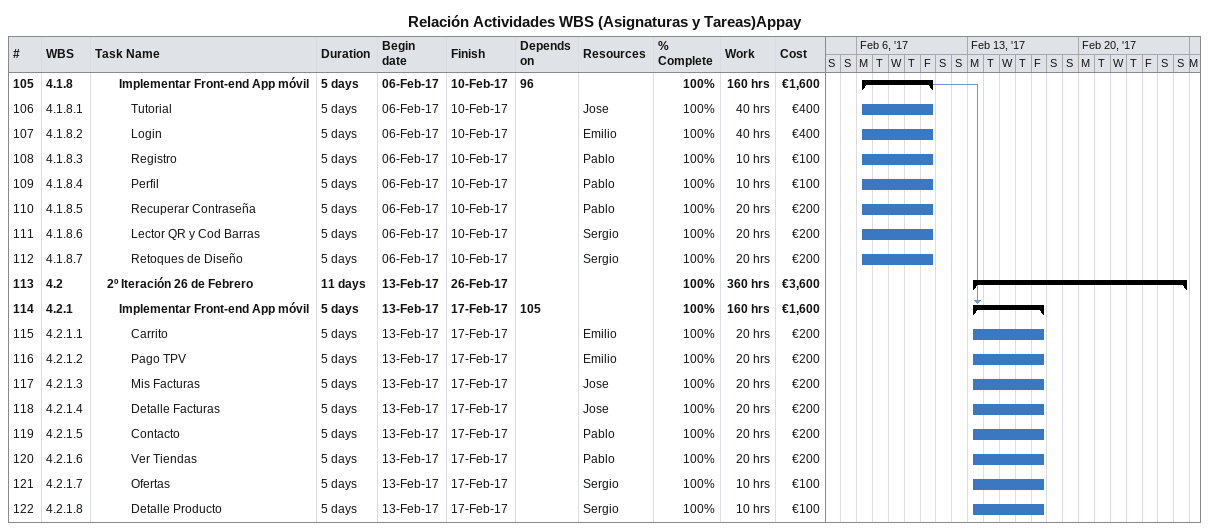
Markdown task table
Relación Actividades WBS (Asignaturas y Tareas)Appay

| ID | WBS | Task | Duration | Start | Finish | Predecessors | Resources | % complete | Work (h) | Cost (€) |
|---|---|---|---|---|---|---|---|---|---|---|
| 105 | 4.1.8 | **Implementar Front-end App móvil** | 5d | 2017-02-06 | 2017-02-10 | 96 |  | 100 | 160 | 1600 |
| 106 | 4.1.8.1 | Tutorial | 5d | 2017-02-06 | 2017-02-10 |  | Jose | 100 | 40 | 400 |
| 107 | 4.1.8.2 | Login | 5d | 2017-02-06 | 2017-02-10 |  | Emilio | 100 | 40 | 400 |
| 108 | 4.1.8.3 | Registro | 5d | 2017-02-06 | 2017-02-10 |  | Pablo | 100 | 10 | 100 |
| 109 | 4.1.8.4 | Perfil | 5d | 2017-02-06 | 2017-02-10 |  | Pablo | 100 | 10 | 100 |
| 110 | 4.1.8.5 | Recuperar Contraseña | 5d | 2017-02-06 | 2017-02-10 |  | Pablo | 100 | 20 | 200 |
| 111 | 4.1.8.6 | Lector QR y Cod Barras | 5d | 2017-02-06 | 2017-02-10 |  | Sergio | 100 | 20 | 200 |
| 112 | 4.1.8.7 | Retoques de Diseño | 5d | 2017-02-06 | 2017-02-10 |  | Sergio | 100 | 20 | 200 |
| 113 | 4.2 | **2º Iteración 26 de Febrero** | 11d | 2017-02-13 | 2017-02-26 |  |  | 100 | 360 | 3600 |
| 114 | 4.2.1 | **Implementar Front-end App móvil** | 5d | 2017-02-13 | 2017-02-17 | 105 |  | 100 | 160 | 1600 |
| 115 | 4.2.1.1 | Carrito | 5d | 2017-02-13 | 2017-02-17 |  | Emilio | 100 | 20 | 200 |
| 116 | 4.2.1.2 | Pago TPV | 5d | 2017-02-13 | 2017-02-17 |  | Emilio | 100 | 20 | 200 |
| 117 | 4.2.1.3 | Mis Facturas | 5d | 2017-02-13 | 2017-02-17 |  | Jose | 100 | 20 | 200 |
| 118 | 4.2.1.4 | Detalle Facturas | 5d | 2017-02-13 | 2017-02-17 |  | Jose | 100 | 20 | 200 |
| 119 | 4.2.1.5 | Contacto | 5d | 2017-02-13 | 2017-02-17 |  | Pablo | 100 | 20 | 200 |
| 120 | 4.2.1.6 | Ver Tiendas | 5d | 2017-02-13 | 2017-02-17 |  | Pablo | 100 | 20 | 200 |
| 121 | 4.2.1.7 | Ofertas | 5d | 2017-02-13 | 2017-02-17 |  | Sergio | 100 | 10 | 100 |
| 122 | 4.2.1.8 | Detalle Producto | 5d | 2017-02-13 | 2017-02-17 |  | Sergio | 100 | 10 | 100 |
